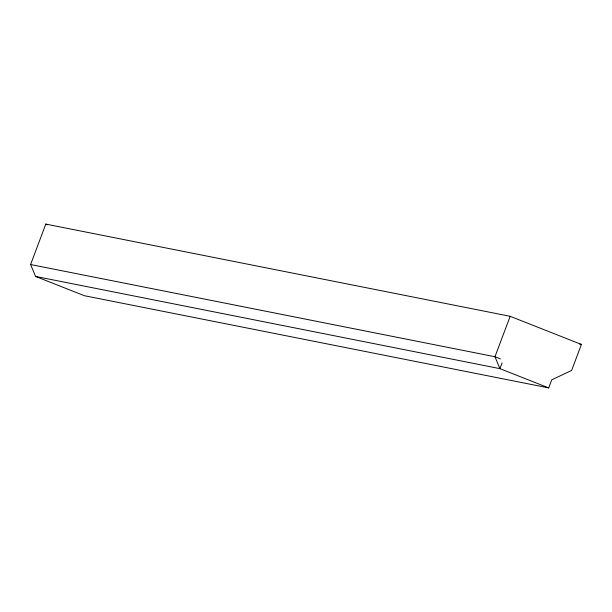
<?xml version="1.0" encoding="UTF-8"?>
<svg xmlns="http://www.w3.org/2000/svg" width="612" height="612" viewBox="0 0 612 612"><rect width="100%" height="100%" fill="white"/><g stroke="black" fill="none" stroke-linecap="round" stroke-linejoin="round"><path stroke-width="0.92" d="M30.6 264.529L45.801 224.091L510.171 316.305L581.4 344.434L571.631 370.428L551.741 379.822L548.696 387.909L84.326 295.695L35.565 276.433L30.6 264.529L494.97 356.742L500.448 358.9M510.171 316.305L494.97 356.742L499.935 368.654L548.696 387.909M502.108 362.87L499.935 368.654L35.565 276.433M579.541 344.066L581.4 344.434M45.801 224.091L47.56 224.788"/></g></svg>
